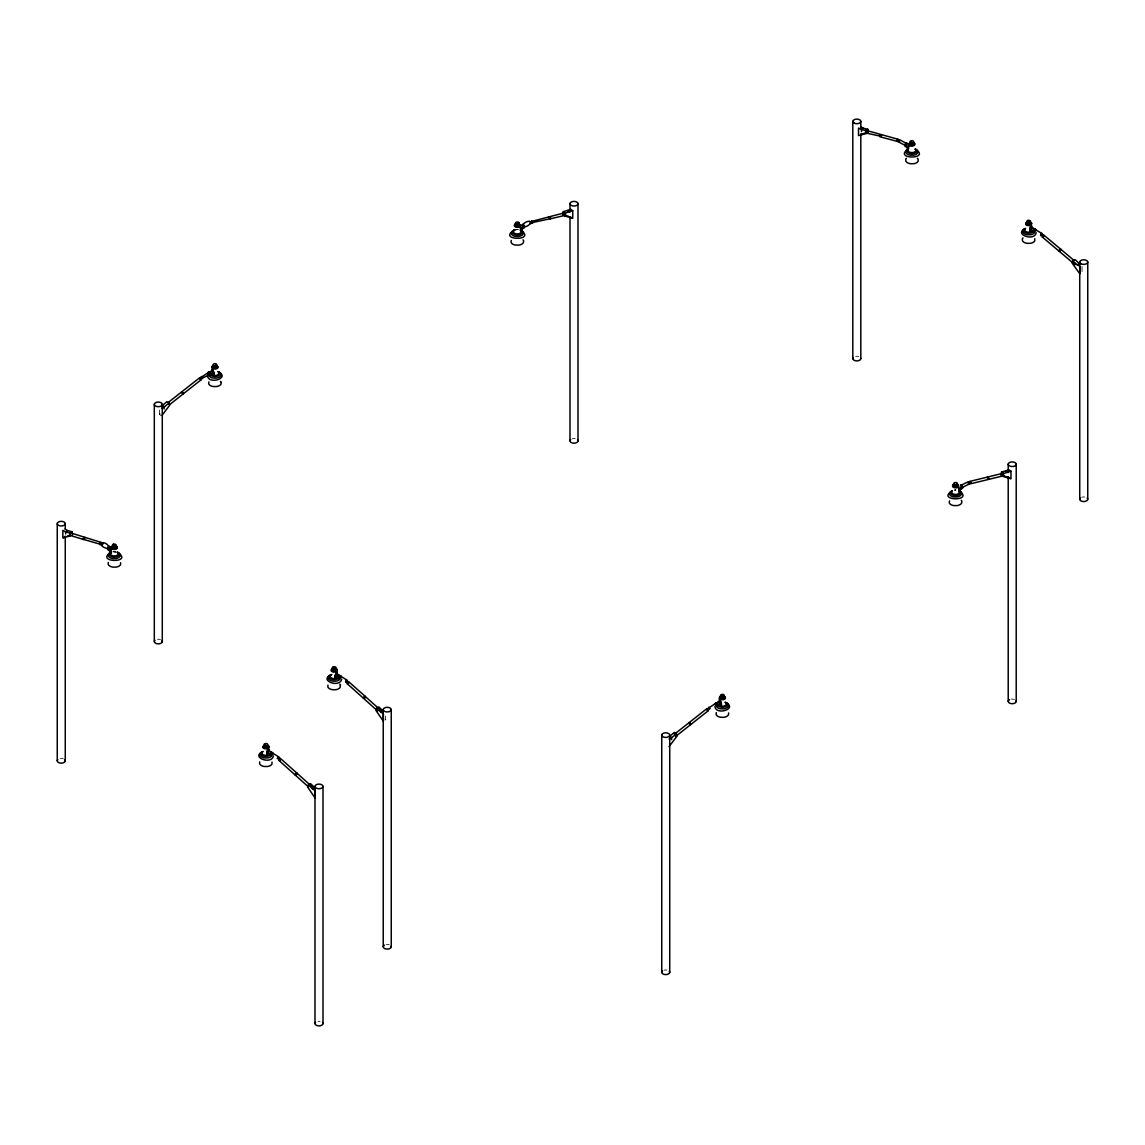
<?xml version="1.0" encoding="UTF-8"?>
<svg xmlns="http://www.w3.org/2000/svg" width="1145" height="1145" viewBox="0 0 1145 1145"><rect width="100%" height="100%" fill="white"/><g stroke="black" fill="none" stroke-linecap="round" stroke-linejoin="round"><path stroke-width="0.75" stroke-dasharray="5 3.75" d="M161.631 415.864L159.541 414.519L160.128 413.746M112.754 551.804L115.874 551.861M516.166 229.687L517.74 229.601M954.386 490.175L955.96 490.103M114.357 552.062L116.289 552.248M113.341 551.847L113.427 551.532A3.936 2.276 0 0 1 115.459 551.547M385.106 719.275L385.65 720.076L385.65 712.505M1082.039 266.499L1082.039 272.553M159.541 409.982L159.541 414.519M386.294 944.553A4.007 2.319 0 0 1 389.314 944.825M572.185 438.836A4.007 2.319 0 0 1 575.248 438.692M516.495 229.444A3.936 2.276 0 0 1 518.542 229.501M516.338 229.558A4.766 2.748 0 0 1 517.583 229.501M60.299 758.577A4.007 2.319 0 0 1 63.333 758.849M113.226 551.647A4.766 2.748 0 0 1 115.702 551.675M855.716 356.367A4.007 2.319 0 0 1 858.764 356.567M157.48 639.296A4.007 2.319 0 0 1 160.486 639.626M663.928 970.23A4.007 2.319 0 0 1 666.977 970.087M1081.696 497.273A4.007 2.319 0 0 1 1084.716 497.016M1011.393 699.137A4.007 2.319 0 0 1 1014.413 699.466M955.746 489.903A3.936 2.276 0 0 0 954.73 489.945A4.766 2.748 0 0 1 955.803 490.003M318.052 1021.34A4.007 2.319 0 0 1 320.128 1021.369"/><path stroke-width="1.5" d="M522.277 225.379L522.277 225.035A1.589 0.859 62.7 0 1 522.936 224.434L523.752 224.964A1.589 0.859 62.7 0 1 524.381 226.395L524.381 227.755L520.875 229.572L520.631 231.147L520.631 228.327A1.589 0.859 62.7 0 0 520.431 227.583M960.512 485.537L960.512 485.537A1.589 0.859 62.7 0 1 961.156 484.936L961.972 485.466A1.589 0.859 62.7 0 1 962.601 486.897L962.601 488.257L959.095 490.074L958.852 491.649M109.863 547.267L109.863 546.938A1.589 0.93 -58.9 0 0 109.176 546.279L108.288 546.766A1.589 0.93 -58.9 0 0 107.601 548.169L111.065 550.616L110.564 553.107A3.936 2.276 0 0 0 115.287 555.94A3.936 2.276 0 0 0 117.191 552.162M112.797 546.093L112.01 547.897L112.797 546.093A1.846 1.073 0 0 0 112.954 547.367A1.846 1.073 0 0 0 115.173 547.568L115.573 547.396A1.846 1.073 0 0 0 115.244 545.721M910.146 144.213L910.991 142.567M211.982 366.629L213.271 368.69L212.827 375.116L213.757 375.388A3.936 2.276 0 0 0 218.266 374.458A3.936 2.276 0 0 0 217.893 371.71M719.618 698.722L720.706 699.423C720.434 705.42 718.774 699.824 719.418 697.362A3.006 1.732 0 0 1 720.949 696.332M909.359 145.644L910.246 142.753M213.07 371.595L212.641 368.389M719.804 702L720.076 699.123M210.007 374.544L213.757 372.612L213.371 375.288L211.854 374.601M716.784 703.474A1.589 0.859 62.7 0 1 717.428 704.919L721.193 703.331L720.806 706.021L719.289 705.334M898.453 140.205L898.038 139.261L865.992 130.315M101.447 543.303L101.032 542.358L70.146 532.74M915.27 149.179A3.936 2.276 0 0 1 912.465 152.6A3.936 2.276 0 0 1 908.071 149.809L908.572 147.304L904.965 144.943A1.589 0.902 -60.7 0 1 905.652 143.511L906.496 143.011A1.589 0.902 -60.7 0 1 907.155 143.64L909.559 144.986M112.138 546.38L111.623 549.171M531.28 221.515L564.986 212.698M909.617 143.039L909.101 145.844M212.183 368.003L212.369 371.266M1036.168 232.578C1034.808 241.81 1013.668 234.553 1024.746 228.828M911.148 142.395A2.891 1.675 0 0 0 909.202 143.554L909.187 144.37A2.591 1.488 0 0 0 911.119 145.444L912.522 145.415A2.891 1.675 0 0 0 914.469 144.256L914.483 143.44A2.591 1.488 0 0 0 913.209 142.51A1.846 1.073 0 0 0 913.281 141.121A1.846 1.073 0 0 0 910.89 140.864L910.504 141.035A1.846 1.073 0 0 0 910.389 142.452A1.846 1.073 0 0 0 912.78 142.696L913.166 142.524M273.412 755.915C271.637 765.132 250.741 757.346 262.234 751.936M341.654 679.142C339.879 688.345 318.983 680.574 330.476 675.149M272.038 754.684L271.809 755.585A5.868 3.392 0 0 1 267.501 757.976L264.38 757.918A6.226 3.592 0 0 1 260.158 755.371L260.187 753.567A5.868 3.392 0 0 1 263.035 751.492M340.28 677.912L340.051 678.813A5.868 3.392 0 0 1 335.743 681.189L332.608 681.132A6.226 3.592 0 0 1 328.386 678.584L328.429 676.781A5.868 3.392 0 0 1 331.277 674.72M108.274 562.496L108.231 564.399A6.512 3.764 0 0 0 112.682 567.09L115.989 567.133A6.283 3.621 0 0 0 120.568 564.6L120.626 562.696M259.686 761.869L259.629 763.787A6.512 3.764 0 0 0 264.08 766.463L267.4 766.52A6.283 3.621 0 0 0 271.98 763.987L272.023 762.069M327.928 685.096L327.871 687A6.512 3.764 0 0 0 332.322 689.691L335.628 689.748A6.283 3.621 0 0 0 340.222 687.2L340.265 685.297M861.469 130.516L861.469 131.618M1043.71 236.042L1042.952 234.911L1042.193 236.943L1075.098 264.71M65.694 532.84L65.694 533.942M215.732 365.327A2.891 1.675 0 0 1 217.593 366.529L217.536 367.345A2.591 1.488 0 0 1 215.546 368.375L214.129 368.318A2.891 1.675 0 0 1 212.269 367.116L212.326 366.3A2.591 1.488 0 0 1 213.643 365.398A1.846 1.073 0 0 0 215.976 365.584A1.846 1.073 0 0 0 216.577 364.224L216.305 363.995A1.846 1.073 0 0 0 213.886 363.824A1.846 1.073 0 0 0 213.285 365.183L213.557 365.412A2.075 1.202 0 0 0 213.6 367.087A2.075 1.202 0 0 0 216.734 366.758A2.075 1.202 0 0 0 215.618 365.026M1035.252 230.574C1035.967 227.941 1032.303 230.703 1034.049 231.662M348.71 682.749L347.923 681.604L347.135 683.622L377.578 710.945M109.519 547.797C104.939 537.921 94.119 545.392 108.274 548.856M272.31 753.897C272.51 750.261 268.875 756.416 271.98 754.455M208.891 381.858L208.691 383.775A6.283 3.621 0 0 0 212.927 386.495L216.219 386.595A6.512 3.764 0 0 0 221.028 384.119L221.228 382.215M511.271 240.407L511.056 242.311A6.283 3.621 0 0 0 515.293 245.044L518.599 245.13A6.512 3.764 0 0 0 523.394 242.654L523.608 240.751A6.283 3.621 0 0 0 523.065 239.849M716.326 712.591L716.126 714.494A6.283 3.621 0 0 0 720.362 717.228L723.669 717.328A6.512 3.764 0 0 0 728.463 714.852L728.664 712.934M949.491 500.909L949.277 502.812A6.283 3.621 0 0 0 953.513 505.546L956.819 505.632A6.512 3.764 0 0 0 961.614 503.156L961.829 501.252A6.283 3.621 0 0 0 961.285 500.351M164.15 408.937L164.15 407.835M671.585 739.656L671.585 738.554M962.287 487.369L961.771 485.537L960.741 486.138M280.325 759.836L279.91 758.291L278.893 760.409L308.077 786.586M102.778 544.362L102.778 542.916M278.765 758.405L278.765 756.959L272.166 752.737M568.607 216.319L562.71 214.659L564.8 216.004L565.372 214.816L565.372 213.027L563.297 211.682L563.297 213.471M1000.93 475.161L1001.517 472.184L1008.888 469.836L1010.963 471.182L1010.963 478.753L1003.02 476.506L1003.607 473.529L1001.517 472.184M1043.567 236.342L1042.336 237.072M84.787 538.765L83.699 539.553L69.244 535.144M521.018 230.961L522.535 228.714M296.755 774.507L295.324 775.065A1.431 0.844 -58.9 0 1 295.324 773.963L296.755 772.947L314.417 788.862M364.797 698.006L365.126 697.419A1.431 0.844 -58.9 0 0 365.126 696.317L348.567 681.561M959.238 491.448L960.755 489.216M1025.233 228.828A3.936 2.276 0 0 0 1025.576 231.333A3.936 2.276 0 0 0 1029.727 232.12L1032.318 230.732M348.567 683.05L347.278 683.765M909.116 143.426L908.829 144.785M1027.824 222.273A3.006 1.732 0 0 0 1025.763 223.49L1025.763 224.391A3.006 1.732 0 0 0 1027.967 225.622L1030.944 225.121L1031.731 223.375M162.218 415.091L169.575 405.402L168.988 403.026L166.912 401.68L162.347 405.502L164.422 406.847L168.988 403.026M669.066 746.597L677.01 736.135L676.423 733.759L674.348 732.414L669.782 736.235L671.857 737.58L676.423 733.759M110.95 552.591L111.494 552.878M269.275 754.283L266.828 755.314A3.936 2.276 0 0 1 262.735 754.455A3.936 2.276 0 0 1 262.548 751.936M331.435 674.691A3.936 2.276 0 0 0 330.69 677.425A3.936 2.276 0 0 0 335.07 678.541C340.766 675.894 333.181 680.788 335.156 675.393A1.589 0.93 -58.9 0 1 335.843 673.99L336.73 673.503A1.589 0.93 -58.9 0 1 337.431 674.133L340.909 676.566M111.637 546.752L111.251 548.097M265.282 745.338A3.177 1.832 0 0 0 263.035 746.583L262.978 747.513A3.006 1.732 0 0 0 265.096 748.787L268.116 748.343L269.003 746.626M332.766 668.737A3.177 1.832 0 0 0 331.277 669.811L331.22 670.727A3.006 1.732 0 0 0 333.338 672L336.358 671.557L337.245 669.839A3.006 1.732 0 0 0 335.127 668.565M880.992 136.312L866.779 133.192M899.655 141.508L898.353 141.393L899.655 139.733L906.912 143.697M1041.778 235.226C1039.374 237.344 1041.163 231.691 1042.208 234.081M549.099 216.634L550.545 217.579A1.431 0.787 62.7 0 1 550.545 218.681L531.695 222.702M346.82 681.89C344.33 683.98 346.191 678.341 347.264 680.76M278.578 758.677L277.219 758.548L278.765 756.959M199.573 377.807L200.761 380.068L199.573 377.807L168.272 402.439M675.536 736.564L708.197 710.802L707.395 708.512L707.009 710.029M201.634 378.465L209.678 374.673L208.962 372.669L208.233 373.742M522.735 224.778C524.768 228.456 527.287 226.295 531.28 223.003C530.936 218.595 521.233 223.518 522.735 226.238M716.169 705.277C719.117 706.236 714.709 700.969 715.797 704.762M208.361 372.583L201.048 377.349M202.436 378.723L201.262 376.505M715.797 703.316L708.483 708.082M962.143 487.498L969.386 483.949L968.885 482.117L967.854 482.718M1030.471 228.299L1031.731 227.569L1031.43 224.735M1031.616 226.395L1030.4 227.082M169.46 404.757L200.761 380.068M674.348 734.246L707.009 708.54M335.843 674.734L337.16 674.033L336.859 671.199M908.944 144.957L909.688 144.456M337.031 672.859L335.786 673.518M268.789 749.631L267.544 750.29M364.582 698.235L363.566 698.293A1.431 0.844 -58.9 0 1 363.566 697.19L364.983 696.174L382.659 712.09M100.803 544.405L83.356 539.338A1.431 0.844 -58.9 0 1 83.356 538.236L84.93 537.363M279.91 760.323L279.036 760.538M102.363 544.848L101.49 545.077M866.178 133.536L858.521 135.611L858.521 128.04L861.226 129.557L863.387 128.254L867.796 129.256L867.796 131.06L865.62 132.348L866.178 133.536L868.354 132.248L861.255 134.165M861.226 129.557L865.62 130.544L867.796 129.256M1031.616 231.362L1029.784 231.805L1031.573 230.732M1032.332 230.689L1030.142 231.991L1030.013 230.46L1033.391 232.363L1033.391 231.004A1.589 0.902 -60.7 0 1 1034.064 229.572L1034.908 229.072A1.589 0.902 -60.7 0 1 1035.595 229.687L1031.974 227.669A1.589 0.902 -60.7 0 0 1031.301 227.039L1030.457 227.554A1.589 0.902 -60.7 0 0 1029.784 228.986L1029.784 231.805M1072.765 260.845L1074.94 259.557L1079.334 263.479L1077.159 264.767L1072.765 260.845L1072.207 263.207L1079.864 273.841L1079.864 266.284L1077.159 264.767M71.935 531.724L69.673 532.969L70.217 535.96L62.846 537.878L62.846 530.307L65.437 531.867L67.698 530.622L71.935 531.724L72.478 534.715M63.39 537.735L65.093 536.633M111.122 552.649L109.305 550.573M335.156 678.212L337.002 677.196M338.634 678.856L340.909 677.597L340.909 676.237A1.589 0.93 -58.9 0 0 340.194 675.593L339.321 676.094A1.589 0.93 -58.9 0 0 338.634 677.496L338.634 678.856L335.37 676.895L335.514 678.441L336.916 677.826M269.533 753.954L266.914 754.999L266.914 752.179A1.589 0.93 -58.9 0 1 267.615 750.762L268.488 750.276A1.589 0.93 -58.9 0 1 269.19 750.92L272.667 753.353L269.19 750.92M376.562 708.168L378.809 706.923L383.045 710.93L380.798 712.176L376.562 708.168L376.018 710.515L383.389 721.321L383.389 713.75L380.798 712.176M308.32 784.94L310.581 783.695L314.818 787.717L312.556 788.962L308.32 784.94L307.776 787.288L315.161 798.094L315.161 790.522L312.556 788.962M212.984 375.045C208.576 372.626 216.233 377.764 213.757 372.254A1.589 0.859 62.7 0 0 213.099 370.808L212.297 370.293A1.589 0.859 62.7 0 0 211.653 370.908L207.903 372.855L207.903 374.215M210.408 371.91L207.903 372.855A1.589 0.859 62.7 0 1 208.547 372.239L209.363 372.755M213.757 372.254L210.007 374.2L210.007 375.56L213.528 373.742M161.631 408.293L164.422 406.847M519.787 226.324L522.277 225.035L522.277 226.409M520.631 228.327L524.381 226.395L520.631 228.685M563.297 211.682L570.668 209.335L572.743 210.68L572.743 218.251L564.8 216.004M565.372 213.027L572.743 210.68M958.852 488.829L962.601 486.897L958.852 489.173M1003.607 473.529L1010.963 471.182M725.329 702.429A3.936 2.276 0 0 1 725.701 705.191A3.936 2.276 0 0 1 721.178 706.121C715.739 703.216 723.182 708.483 721.193 702.987A1.589 0.859 62.7 0 0 720.534 701.542L719.733 701.026A1.589 0.859 62.7 0 0 719.089 701.642L715.339 703.574L715.339 704.934M721.193 702.987L717.443 704.919L717.443 706.293L720.964 704.476M669.066 739.026L671.857 737.58M960.97 485.28L968.069 481.859M910.89 142.323L910.504 142.51A1.846 1.073 0 0 0 910.389 143.912A1.846 1.073 0 0 0 912.78 144.155L913.166 143.984A1.846 1.073 0 0 0 913.123 142.481M1030.099 222.13A2.591 1.488 0 0 1 1031.373 223.06L1031.359 223.876A2.891 1.675 0 0 1 1029.412 225.035L1027.995 225.064A2.591 1.488 0 0 1 1026.077 223.991L1026.092 223.175A2.891 1.675 0 0 1 1027.366 222.187L1027.766 221.944M907.913 149.251C892.971 159.699 931.472 159.47 915.399 149.265M268.674 754.598L267.272 755.213L267.128 753.668L270.392 755.643L270.392 754.269A1.589 0.93 -58.9 0 1 271.079 752.866L271.966 752.379A1.589 0.93 -58.9 0 1 272.667 753.009L272.667 754.383M897.608 141.479L879.932 136.77A1.431 0.816 -60.7 0 1 879.789 135.525L881.306 134.623A1.431 0.816 -60.7 0 1 881.306 135.725M1059.998 251.356L1059.254 251.256A1.431 0.816 -60.7 0 1 1059.254 250.154L1060.628 249.095L1073.724 260.201M265.082 745.109L264.681 745.266A1.846 1.073 0 0 0 264.481 746.669A1.846 1.073 0 0 0 266.857 746.984L267.243 746.812A1.846 1.073 0 0 0 267.3 745.309A1.846 1.073 0 0 0 267.458 743.949A1.846 1.073 0 0 0 265.082 743.649L264.681 743.806A1.846 1.073 0 0 0 264.481 745.209A1.846 1.073 0 0 0 266.857 745.51L267.243 745.352M110.607 552.563C95.006 562.581 133.507 563.369 118.078 552.72M514.062 230.474C497.288 240.207 535.731 241.538 521.533 230.646M532.539 223.246L531.695 220.87M1003.206 473.2L969.929 481.372L969.615 482.617M970.345 483.619L971.146 482.818L969.929 481.372M708.025 710.859L707.395 710.544M531.037 223.576L529.849 222.803M969.257 484.077L968.441 483.82M708.698 707.238L710.1 708.598L709.285 709.37M67.355 536.046L70.761 535.159M970.76 483.748L1004.036 475.647M565.816 215.145L550.244 218.881L549.228 218.051M898.038 139.261L896.85 140.348L897.165 141.608M101.032 542.358L99.787 543.417L100.116 544.676M113.369 549.371L114.972 549.385A3.177 1.832 0 0 0 117.219 548.14L117.277 547.21A3.177 1.832 0 0 0 115.044 545.836A2.591 1.488 0 0 1 116.962 546.881L116.904 547.696A2.891 1.675 0 0 1 114.886 548.813L113.469 548.813A2.591 1.488 0 0 1 111.623 547.696L111.68 546.881A2.891 1.675 0 0 1 113.026 545.922M65.437 531.867L69.673 532.969M518.299 223.862L520.102 224.763L520.302 226.137A3.006 1.732 0 0 1 518.027 227.311L516.424 227.254A3.006 1.732 0 0 1 514.491 225.98M1002.405 475.576L1008.888 477.408M213.271 368.69L215.589 368.962A3.006 1.732 0 0 0 217.879 367.788L217.951 366.858A3.006 1.732 0 0 0 215.976 365.613M720.706 699.423L723.025 699.695A3.006 1.732 0 0 0 725.315 698.507L725.386 697.591M906.683 143.368L905.223 145.229M109.376 546.637L108.088 547.353L108.088 548.798M340.409 675.951L339.12 676.666L339.12 678.112L340.409 677.411L340.409 675.951L347.007 680.187M337.947 675.321L339.492 676.037A6.226 3.592 0 0 0 338.548 675.407M988.049 479.254L988.779 479.183A1.431 0.787 62.7 0 0 988.779 478.08L987.319 477.136A1.431 0.787 62.7 0 0 987.233 477.923M213.142 370.393L211.997 369.606M720.577 701.112L719.432 700.339M219.167 372.239C229.787 378.265 208.39 384.949 207.488 375.717M959.753 491.148C973.951 502.04 935.508 500.708 952.282 490.976A3.936 2.276 0 0 0 954.815 494.397A3.936 2.276 0 0 0 959.41 491.706L959.052 491.148M726.603 702.958C737.223 708.998 715.825 715.682 714.924 706.436M952.726 486.482A3.006 1.732 0 0 0 954.687 487.756L956.247 487.813A3.006 1.732 0 0 0 958.522 486.639L958.322 485.265L956.519 484.364A2.891 1.675 0 0 1 958.236 485.423L958.193 486.239A2.591 1.488 0 0 1 956.204 487.269L954.787 487.212A2.891 1.675 0 0 1 952.926 486.01L952.969 485.194A2.591 1.488 0 0 1 954.3 484.278A1.846 1.073 0 0 0 956.633 484.478A1.846 1.073 0 0 0 957.234 483.104L956.962 482.875A1.846 1.073 0 0 0 954.544 482.703A1.846 1.073 0 0 0 953.928 484.077L954.2 484.306A1.846 1.073 0 0 0 953.928 485.537L954.2 485.766A1.846 1.073 0 0 0 956.633 485.938A1.846 1.073 0 0 0 957.234 484.564L956.962 484.335A1.846 1.073 0 0 0 956.59 484.163M957.578 486.181L958.522 486.782M898.596 141.966L905.452 145.558M908.572 146.961L904.965 144.943L904.965 146.302L908.357 148.206M860.697 126.751L863.387 128.254M1031.974 227.669L1035.595 229.687L1035.595 231.061M1029.784 228.971L1033.391 231.347L1029.784 229.329M1035.109 229.429L1041.95 233.508M339.75 675.879L337.431 674.133M335.156 675.393L338.634 677.84L335.156 675.75M111.065 553.092L111.065 550.273L107.587 548.169L107.587 549.543L110.85 551.504M65.093 529.062L67.698 530.622M266.914 752.179L270.392 754.627L266.914 752.523M1006.083 471.282L1008.172 472.627M1008.301 477.25L1010.377 478.581M1001.517 473.973L1003.607 475.318M567.863 210.78L569.938 212.126M570.081 216.748L572.156 218.08M211.653 373.728L213.714 375.059M957.678 486.954L958.222 487.398A1.589 0.859 62.7 0 1 958.794 488.471M958.408 487.698L958.322 485.265M1043.567 234.854L1060.757 249.252A1.431 0.816 -60.7 0 1 1060.842 250.025M519.143 225.579L518.742 223.833A1.846 1.073 0 0 0 517.941 223.533M520.245 230.159L521.175 231.204A3.936 2.276 0 0 1 516.094 233.823A3.936 2.276 0 0 1 514.692 229.973M280.325 758.348L296.898 773.09A1.431 0.844 -58.9 0 1 297.013 773.576M716.799 703.488L715.983 702.958A1.589 0.859 62.7 0 0 715.339 703.574L719.089 701.642M689.476 724.227L690.621 724.57A1.431 0.787 62.7 0 0 690.621 723.468L689.175 722.524A1.431 0.787 62.7 0 0 689.061 723.01M906.754 147.304L908.2 149.58M181.869 393.222L183.186 393.837A1.431 0.787 62.7 0 0 183.186 392.735L181.74 391.805A1.431 0.787 62.7 0 0 181.626 392.277M1034.722 238.761L1034.794 240.679A6.283 3.621 0 0 1 1030.371 243.312L1027.065 243.327A6.512 3.764 0 0 1 1022.442 240.736L1022.37 238.833A6.283 3.621 0 0 1 1022.986 237.931M952.568 486.41L952.64 485.48A3.006 1.732 0 0 1 954.157 484.464M514.348 225.909L514.42 224.978A3.006 1.732 0 0 1 515.937 223.962M520.102 224.763L520.288 226.281M520.431 227.397L520.832 230.646M208.92 374.587L209.02 375.488A5.868 3.392 0 0 0 213.013 378.05L216.133 378.136A6.226 3.592 0 0 0 220.684 375.789L220.885 373.986A5.868 3.392 0 0 0 218.323 371.796M957.864 484.879L958.136 487.498M519.644 224.377L519.801 225.923M268.617 747.971C270.377 751.163 266.341 753.195 267.458 748.63M1030.944 225.121L1031.187 228.012M336.358 671.557L336.587 674.462M268.116 748.343L268.345 751.249A4.766 2.748 0 0 1 269.318 751.764M1030.314 225.408L1030.672 231.877M335.7 671.843L336.029 678.312M210.007 374.529L210.007 374.2A1.589 0.859 62.7 0 0 209.349 372.755M1087.75 262.048L1087.75 499.22M1079.735 262.105L1079.735 499.292M1016.216 464.355A4.007 2.319 0 0 1 1010.019 466.158A4.007 2.319 0 0 1 1010.405 462.151A4.007 2.319 0 0 1 1016.216 464.355L1016.216 701.527M1008.215 464.097L1008.215 471.225M1008.215 476.578L1008.215 701.27M865.62 130.544L865.62 132.348M860.811 121.384L860.811 128.512M860.811 133.865L860.811 358.557M852.81 121.456L852.81 358.628M669.725 735.233A4.007 2.319 0 0 1 663.542 737.051A4.007 2.319 0 0 1 663.928 733.043A4.007 2.319 0 0 1 669.725 735.233L669.725 972.42M661.738 734.975L661.738 972.162M577.996 203.853A4.007 2.319 0 0 1 571.799 205.656A4.007 2.319 0 0 1 572.185 201.649A4.007 2.319 0 0 1 577.996 203.853L577.996 441.025M569.995 203.595L569.995 210.723M569.995 217.851L569.995 440.768M391.246 709.671A4.007 2.319 0 0 1 385.164 711.603A4.007 2.319 0 0 1 385.307 707.596A4.007 2.319 0 0 1 391.246 709.671L391.246 946.858M383.231 709.571L383.231 946.758M323.005 786.458A4.007 2.319 0 0 1 316.922 788.39A4.007 2.319 0 0 1 317.079 784.382A4.007 2.319 0 0 1 323.005 786.458L323.005 1023.63M314.99 786.357L314.99 1023.53M162.289 404.514A4.007 2.319 0 0 1 156.106 406.318A4.007 2.319 0 0 1 156.493 402.324A4.007 2.319 0 0 1 162.289 404.514L162.289 641.687M154.303 404.257L154.303 641.429M109.863 546.924L109.863 548.283M65.265 523.694A4.007 2.319 0 0 1 59.182 525.627A4.007 2.319 0 0 1 59.325 521.619A4.007 2.319 0 0 1 65.265 523.694L65.265 529.047M65.265 536.175L65.265 760.881M57.25 523.594L57.25 760.781M335.027 668.394A2.591 1.488 0 0 1 336.873 669.51L336.816 670.326A2.891 1.675 0 0 1 334.798 671.442L333.381 671.442A2.591 1.488 0 0 1 331.535 670.326L331.592 669.51A2.891 1.675 0 0 1 332.351 668.809M334.827 668.78A2.075 1.202 0 0 1 336.129 670.383A2.075 1.202 0 0 1 333.238 670.984A2.075 1.202 0 0 1 332.451 669.281M334.827 668.122A2.075 1.202 0 0 1 336.129 669.725A2.075 1.202 0 0 1 333.238 670.326A2.075 1.202 0 0 1 332.451 668.623M391.132 946.257A4.007 2.319 0 0 1 386.123 949.019A4.007 2.319 0 0 1 384.477 945.14M338.891 676.953A4.766 2.748 0 0 1 331.649 679.243A4.766 2.748 0 0 1 331.821 674.477M338.305 675.564A4.766 2.748 0 0 1 338.748 676.237M339.879 684.266A6.512 3.764 0 0 1 340.494 685.168M334.726 668.236A1.846 1.073 0 0 1 335.485 670.04L335.099 670.197A1.846 1.073 0 0 1 332.866 669.997A1.846 1.073 0 0 1 332.623 668.709M516.08 223.79A2.591 1.488 0 0 0 514.749 224.692L514.706 225.508A2.891 1.675 0 0 0 516.567 226.71L517.969 226.767A2.591 1.488 0 0 0 519.973 225.737L520.016 224.921A2.891 1.675 0 0 0 518.155 223.719M518.055 224.076A2.075 1.202 0 0 1 519.257 225.708A2.075 1.202 0 0 1 516.338 226.252A2.075 1.202 0 0 1 515.651 224.534M518.055 223.418A2.075 1.202 0 0 1 519.257 225.05A2.075 1.202 0 0 1 516.338 225.594A2.075 1.202 0 0 1 515.651 223.876M519.014 224.062A1.846 1.073 0 0 1 518.399 225.436A1.846 1.073 0 0 1 515.98 225.264L515.708 225.035A1.846 1.073 0 0 1 515.808 223.962M514.663 229.988A6.226 3.592 0 0 0 511.615 232.034L511.4 233.838A5.868 3.392 0 0 0 515.379 236.4L518.499 236.485A6.226 3.592 0 0 0 523.05 234.138L523.265 232.335A5.868 3.392 0 0 0 520.703 230.145M577.567 439.852A4.007 2.319 0 0 1 573.774 443.201A4.007 2.319 0 0 1 570.639 439.623M520.861 230.417A4.766 2.748 0 0 1 520.159 234.467A4.766 2.748 0 0 1 513.246 233.709A4.766 2.748 0 0 1 515.164 229.801M113.326 549.371A3.177 1.832 0 0 1 111.079 548.026M114.915 546.136A2.075 1.202 0 0 1 116.132 547.84A2.075 1.202 0 0 1 113.026 548.24A2.075 1.202 0 0 1 112.883 546.408M114.915 545.478A2.075 1.202 0 0 1 116.132 547.181A2.075 1.202 0 0 1 113.026 547.582A2.075 1.202 0 0 1 112.883 545.736M113.326 545.564A2.075 1.202 0 0 1 113.842 545.449M64.764 759.707A4.007 2.319 0 0 1 61.172 763.143A4.007 2.319 0 0 1 57.837 759.622M117.82 552.405A4.766 2.748 0 0 1 117.964 556.126A4.766 2.748 0 0 1 111.552 556.542A4.766 2.748 0 0 1 110.306 552.878M110.034 552.649A5.868 3.392 0 0 0 108.446 554.18L108.403 555.983A6.226 3.592 0 0 0 112.625 558.531L115.759 558.588A5.868 3.392 0 0 0 120.068 556.212L120.096 554.409A6.226 3.592 0 0 0 117.334 552.233M111.065 550.273A1.589 0.93 -58.9 0 1 111.509 549.171M913.338 142.71A3.006 1.732 0 0 1 914.798 143.769L914.798 144.699A3.177 1.832 0 0 1 912.622 145.987L911.019 146.016A3.177 1.832 0 0 1 908.658 144.714M913.324 143.068A2.075 1.202 0 0 1 913.166 144.828A2.075 1.202 0 0 1 910.118 144.585A2.075 1.202 0 0 1 910.805 142.867M913.324 142.409A2.075 1.202 0 0 1 913.166 144.17A2.075 1.202 0 0 1 910.118 143.927A2.075 1.202 0 0 1 910.805 142.195M860.668 357.956A4.007 2.319 0 0 1 856.346 360.89A4.007 2.319 0 0 1 853.311 357.469M915.241 148.95A4.766 2.748 0 0 1 915.342 152.843A4.766 2.748 0 0 1 908.6 152.915A4.766 2.748 0 0 1 908.5 149.007M917.431 158.282A6.512 3.764 0 0 1 918.104 159.169L918.175 161.087A6.283 3.621 0 0 1 913.767 163.721L910.447 163.735A6.512 3.764 0 0 1 905.838 161.144L905.767 159.241A6.283 3.621 0 0 1 906.368 158.339M908.643 148.807A5.868 3.392 0 0 0 905.924 150.925L906.01 152.729A6.226 3.592 0 0 0 910.389 155.19L913.524 155.176A5.868 3.392 0 0 0 917.675 152.7L917.589 150.897A6.226 3.592 0 0 0 915.957 149.337M212.14 366.729A3.006 1.732 0 0 1 213.657 365.699M215.618 365.699A2.075 1.202 0 0 1 216.734 367.416A2.075 1.202 0 0 1 213.6 367.745A2.075 1.202 0 0 1 213.571 365.913M161.874 640.513A4.007 2.319 0 0 1 158.067 643.862A4.007 2.319 0 0 1 154.947 640.298M218.538 371.939A4.766 2.748 0 0 1 217.135 376.233A4.766 2.748 0 0 1 210.322 374.343M211.811 371.724A4.766 2.748 0 0 1 212.841 371.309M220.455 381.428A6.283 3.621 0 0 1 220.999 382.33M213.7 365.369A1.846 1.073 0 0 0 213.285 366.643L213.557 366.872A1.846 1.073 0 0 0 215.976 367.044A1.846 1.073 0 0 0 216.577 365.684L216.305 365.455A1.846 1.073 0 0 0 215.947 365.269M723.411 696.317A1.846 1.073 0 0 0 724.012 694.958L723.74 694.714A1.846 1.073 0 0 0 721.321 694.557A1.846 1.073 0 0 0 720.72 695.917L720.992 696.146A1.846 1.073 0 0 0 723.411 696.317A3.006 1.732 0 0 1 725.229 697.52M724.241 697.033A2.075 1.202 0 0 1 722.209 698.751A2.075 1.202 0 0 1 720.649 696.876M723.053 696.418A2.075 1.202 0 0 1 723.941 696.775M723.053 695.759A2.075 1.202 0 0 1 724.255 697.391A2.075 1.202 0 0 1 721.336 697.935A2.075 1.202 0 0 1 720.649 696.217M669.31 971.246A4.007 2.319 0 0 1 665.503 974.595A4.007 2.319 0 0 1 662.382 971.017M725.043 702.2A4.766 2.748 0 0 1 725.114 706.78A4.766 2.748 0 0 1 717.758 705.077M720.82 696.303A1.846 1.073 0 0 0 720.72 697.377L720.992 697.606A1.846 1.073 0 0 0 723.411 697.777A1.846 1.073 0 0 0 724.012 696.418L723.74 696.189A1.846 1.073 0 0 0 722.939 695.874M716.455 706.222A5.868 3.392 0 0 0 720.448 708.784L723.568 708.869A6.226 3.592 0 0 0 728.12 706.522L728.32 704.719A5.868 3.392 0 0 0 725.758 702.529M723.168 696.06A2.891 1.675 0 0 1 725.028 697.262L724.971 698.078A2.591 1.488 0 0 1 722.982 699.108L721.565 699.051A2.891 1.675 0 0 1 719.704 697.849L719.761 697.033A2.591 1.488 0 0 1 720.506 696.36M1030.128 222.416A3.006 1.732 0 0 1 1031.573 223.475M1029.77 222.488A2.075 1.202 0 0 1 1030.3 224.305A2.075 1.202 0 0 1 1027.122 224.291A2.075 1.202 0 0 1 1027.695 222.473M1029.77 221.829A2.075 1.202 0 0 1 1030.3 223.647A2.075 1.202 0 0 1 1027.122 223.633A2.075 1.202 0 0 1 1027.695 221.815M1087.178 498.061A4.007 2.319 0 0 1 1083.8 501.567A4.007 2.319 0 0 1 1080.25 498.132M1033.262 231.161A4.766 2.748 0 0 1 1026.306 232.893A4.766 2.748 0 0 1 1025.204 228.571M1030.013 222.101A1.846 1.073 0 0 1 1030.056 223.604L1029.67 223.776A1.846 1.073 0 0 1 1027.265 223.518A1.846 1.073 0 0 1 1027.394 222.116M1034.636 232.278A5.868 3.392 0 0 1 1030.471 234.754L1027.351 234.768A6.226 3.592 0 0 1 1022.957 232.306L1022.886 230.503A5.868 3.392 0 0 1 1025.591 228.385M1032.919 228.914A6.226 3.592 0 0 1 1033.906 229.644M956.762 484.721A2.075 1.202 0 0 1 957.191 486.482A2.075 1.202 0 0 1 954.128 486.568A2.075 1.202 0 0 1 954.229 484.793M956.762 484.063A2.075 1.202 0 0 1 957.191 485.809A2.075 1.202 0 0 1 954.128 485.909A2.075 1.202 0 0 1 954.229 484.135M951.567 491.019A6.226 3.592 0 0 0 949.835 492.536L949.62 494.339A5.868 3.392 0 0 0 953.599 496.901L956.719 496.987A6.226 3.592 0 0 0 961.27 494.64L961.485 492.837A5.868 3.392 0 0 0 958.923 490.647M1016.13 700.926A4.007 2.319 0 0 1 1010.963 703.588A4.007 2.319 0 0 1 1009.546 699.667M959.081 490.919A4.766 2.748 0 0 1 958.708 494.812A4.766 2.748 0 0 1 951.967 494.597A4.766 2.748 0 0 1 952.354 490.704M267.429 745.338A2.591 1.488 0 0 1 268.631 746.297L268.574 747.112A2.891 1.675 0 0 1 266.556 748.229L265.139 748.229A2.591 1.488 0 0 1 263.293 747.112L263.35 746.297A2.891 1.675 0 0 1 265.368 745.18M267.715 745.538A3.177 1.832 0 0 1 269.175 746.697M267.501 745.896A2.075 1.202 0 0 1 267.229 747.656A2.075 1.202 0 0 1 264.209 747.341A2.075 1.202 0 0 1 265.01 745.638M267.501 745.238A2.075 1.202 0 0 1 267.229 746.998A2.075 1.202 0 0 1 264.209 746.683A2.075 1.202 0 0 1 265.01 744.98M322.518 1022.471A4.007 2.319 0 0 1 318.911 1025.891A4.007 2.319 0 0 1 315.576 1022.385M269.948 755.099A4.766 2.748 0 0 1 262.892 755.815A4.766 2.748 0 0 1 262.577 751.678M1027.766 220.484L1027.394 220.656A1.846 1.073 0 0 0 1027.265 222.058A1.846 1.073 0 0 0 1029.67 222.316L1030.056 222.144A1.846 1.073 0 0 0 1030.171 220.742A1.846 1.073 0 0 0 1027.766 220.484M113.398 544.233L113.011 544.39A1.846 1.073 0 0 0 112.797 545.793A1.846 1.073 0 0 0 115.173 546.108L115.573 545.936A1.846 1.073 0 0 0 115.774 544.533A1.846 1.073 0 0 0 113.398 544.233M333.309 666.862L332.923 667.034A1.846 1.073 0 0 0 332.708 668.437A1.846 1.073 0 0 0 335.099 668.737L335.485 668.565A1.846 1.073 0 0 0 335.7 667.163A1.846 1.073 0 0 0 333.309 666.862M519.014 222.602L518.742 222.373A1.846 1.073 0 0 0 516.323 222.202A1.846 1.073 0 0 0 515.708 223.576L515.98 223.805A1.846 1.073 0 0 0 518.399 223.976A1.846 1.073 0 0 0 519.014 222.602M854.027 123.073A4.007 2.319 0 0 0 860.697 121.985A4.007 2.319 0 0 0 855.716 119.194A4.007 2.319 0 0 0 854.027 123.073M1080.952 263.736A4.007 2.319 0 0 0 1087.635 262.634A4.007 2.319 0 0 0 1082.655 259.858A4.007 2.319 0 0 0 1080.952 263.736"/></g></svg>
